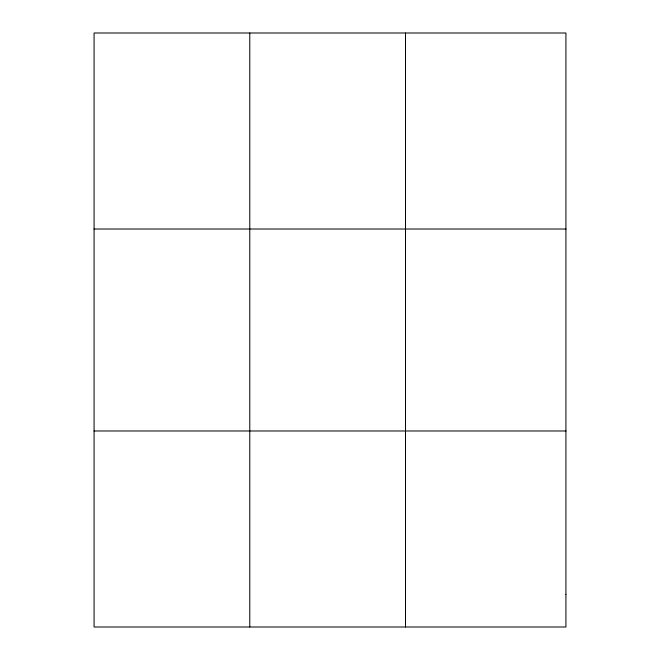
<?xml version="1.0" encoding="UTF-8"?>
<svg xmlns="http://www.w3.org/2000/svg" width="660" height="660" viewBox="0 0 660 660"><rect width="100%" height="100%" fill="white"/><g stroke="black" fill="none" stroke-linecap="round" stroke-linejoin="round"><path stroke-width="0.99" d="M249.785 627L249.785 33M405.496 627L405.496 33M94.075 229.02L565.925 229.02M94.075 430.98L565.925 430.98M565.925 594.33L565.925 627L94.075 627L94.075 33L565.925 33L565.925 594.33"/></g></svg>
